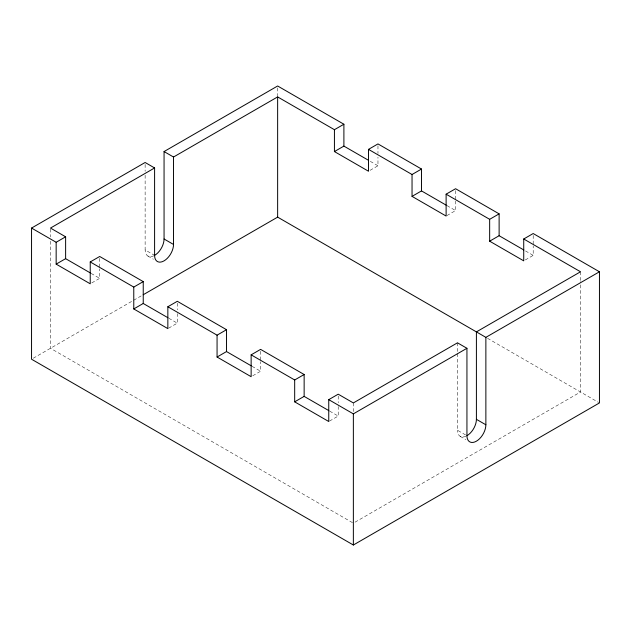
<?xml version="1.0" encoding="UTF-8"?>
<svg xmlns="http://www.w3.org/2000/svg" width="631" height="631" viewBox="0 0 631 631"><rect width="100%" height="100%" fill="white"/><g stroke="black" fill="none" stroke-linecap="round" stroke-linejoin="round"><path stroke-width="0.47" stroke-dasharray="3.15 2.37" d="M91.811 282.893L99.698 278.342L99.698 268.838M33.254 358.234L142.361 295.237M370.081 170.323L377.969 165.772L377.969 157.214M168.635 328.159L177.311 323.151L177.311 313.646M446.906 215.589L455.582 210.58L455.582 201.076M252.715 375.792L260.603 371.241L260.603 361.737M525.308 259.94L533.195 255.389L533.195 245.885M329.54 421.058L338.216 416.05L338.216 406.545M355.064 522.168L580.52 392.001L580.52 281.639M370.302 161.347L377.969 165.772M447.063 205.659L455.582 210.58M525.528 250.964L533.195 255.389M487.526 338.311L598.598 402.444M145.13 175.26L145.13 249.923L153.806 254.932M457.475 353.628L457.475 430.255L466.94 435.721M147.899 256.052L153.42 259.238M460.244 436.384L465.765 439.57M91.179 273.42L99.698 278.342M168.792 318.229L177.311 323.151M252.084 366.319L260.603 371.241M329.697 411.128L338.216 416.05M352.508 522.665L50.48 348.288L50.48 240.876M580.52 271.78L580.52 280.653M533.195 235.434L533.195 244.938M457.475 342.822L457.475 352.642M455.582 190.625L455.582 200.122M377.969 145.816L377.969 153.412M353.36 402.933L353.36 411.798M338.216 396.087L338.216 402.744M277.64 87.946L277.64 95.778M260.603 351.278L260.603 360.782M177.311 303.195L177.311 309.845M145.13 164.454L145.13 171.332M99.698 258.379L99.698 267.883M50.48 229.053L50.48 236.933M466.088 436.171A13.385 7.73 -60 0 1 457.475 430.255M153.743 255.839A13.385 7.73 -60 0 1 145.13 249.923"/><path stroke-width="0.95" d="M523.825 249.979L499.121 235.718L499.121 213.862L489.656 219.32L489.656 241.184L523.73 260.855L523.73 238.991L533.195 233.533L599.45 271.78L599.45 402.933L353.36 545.01L31.55 359.22L31.55 228.067L145.13 162.49L154.595 167.956L154.595 255.389A13.385 7.73 -60 0 0 164.06 260.855A13.385 7.73 -60 0 0 173.525 244.457L173.525 157.024L277.64 96.914L334.43 129.702L343.895 124.236L343.895 146.1L368.599 160.361M154.595 255.389A13.385 7.73 -60 0 0 164.06 238.999L164.06 151.558L277.64 85.99L343.895 124.236M154.595 167.956L50.48 228.067L65.624 236.806L65.624 258.671L90.328 272.931M31.55 228.067L56.159 242.272L65.624 236.806M56.159 242.272L56.159 264.129L65.624 258.671M56.159 264.129L90.233 283.808L90.233 261.944L99.698 256.478L143.237 281.615L143.237 303.479L167.941 317.74M334.43 129.702L334.43 151.566L343.895 146.1M334.43 151.566L368.504 171.238L368.504 149.373L377.969 143.915L421.508 169.045L421.508 190.909L446.212 205.17M90.233 261.944L133.772 287.081L143.237 281.615M143.213 294.748L277.64 217.135L485.87 337.356L599.45 271.78M133.772 287.081L133.772 308.945L143.237 303.479M133.772 308.945L167.846 328.617L167.846 306.753L177.311 301.295L226.529 329.705L226.529 351.562L251.233 365.83M368.504 149.373L412.043 174.511L421.508 169.045M412.043 174.511L412.043 196.375L421.508 190.909M412.043 196.375L446.117 216.047L446.117 194.182L455.582 188.724L499.121 213.862M167.846 306.753L217.064 335.171L226.529 329.705M217.064 335.171L217.064 357.028L226.529 351.562M217.064 357.028L251.138 376.699L251.138 354.843L260.603 349.377L304.142 374.514L304.142 396.378L328.846 410.639M489.656 241.184L499.121 235.718M251.138 354.843L294.677 379.98L304.142 374.514M294.677 379.98L294.677 401.837L304.142 396.378M294.677 401.837L328.751 421.516L328.751 399.652L338.216 394.186L353.36 402.933L457.475 342.822L466.94 348.288L466.94 435.721A13.385 7.73 -60 0 0 476.405 441.187A13.385 7.73 -60 0 0 485.87 424.789L485.87 337.356M328.751 399.652L353.36 413.865L466.94 348.288M446.117 194.182L489.656 219.32M523.73 238.991L580.52 271.78L476.405 331.89L476.405 419.323A13.385 7.73 -60 0 1 466.94 435.721M164.06 151.558L173.525 157.024M164.06 238.999L173.525 244.457M476.405 419.323L485.87 424.789M353.36 413.865L353.36 545.01M277.64 96.914L277.64 217.135"/></g></svg>
